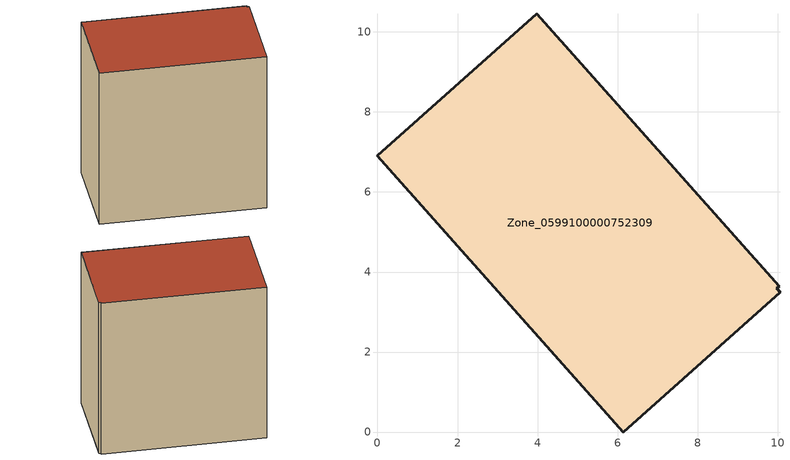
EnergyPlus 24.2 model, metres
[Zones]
Zone_0599100000752309
 floor ground (C_G): 0,6.9 3.98,10.45 10.04,3.65 9.97,3.59 10.06,3.5 6.14,0 z0
 wall outside (C_F): 3.98,10.45 0,6.9 6.14,0 10.06,3.5 9.97,3.59 10.04,3.65 3.98,10.45 z0:9.59
 roof outside (C_R): 0,6.9 6.14,0 10.06,3.5 9.97,3.59 10.04,3.65 3.98,10.45 z9.59
[BUILDING]
Pand.0599100000752309: North Axis=0; Terrain=City; Loads Convergence Tolerance Value=0.04; Temperature Convergence Tolerance Value=0.4; Solar Distribution=FullExterior; Maximum Number of Warmup Days=25; Minimum Number of Warmup Days=1
[Site:Location]
Rotterdam.The.Hague.AP_ZH_NLD Design_Conditions: Latitude=51.96; Longitude=4.45; Time Zone=1; Elevation=-4.5
[SITE:GROUNDTEMPERATURE:BUILDINGSURFACE]
18, 18, 18, 18, 18, 18, 18, 18, 18, 18, 18, 18
[MATERIAL] Thermal Absorptance=0.9; Solar Absorptance=0.7; Visible Absorptance=0.7
Name | Roughness | Thickness | Conductivity | Density | Specific Heat
G.TI.2006-2014 | MediumSmooth | 0.15 | 0.06 | 540 | 1210
F.TI.2006-2014 | Rough | 0.3 | 0.12 | 1920 | 840
R.TI.2006-2014 | MediumRough | 0.2 | 0.08 | 1500 | 1000
[CONSTRUCTION]
C_G: G.TI.2006-2014
C_F: F.TI.2006-2014
C_R: R.TI.2006-2014
[ZONE]
Zone_0599100000752309: Type=1; Multiplier=1; Ceiling Height=Autocalculate; Volume=Autocalculate; Floor Area=autocalculate; Part of Total Floor Area=Yes
[ZONEINFILTRATION:DESIGNFLOWRATE]
Infil_Zone_0599100000752309: Zone or ZoneList or Space or SpaceList=Zone_0599100000752309; Schedule=AlwaysOn; Design Flow Rate Calculation Method=Flow/Area; Flow Rate per Floor Area=0.0015; Constant Term Coefficient=1; Temperature Term Coefficient=0; Velocity Term Coefficient=0; Velocity Squared Term Coefficient=0
[HVACTEMPLATE:ZONE:IDEALLOADSAIRSYSTEM]
Zone_0599100000752309: Maximum Heating Supply Air Temperature=50; Minimum Cooling Supply Air Temperature=13; Maximum Heating Supply Air Humidity Ratio=0.0156; Minimum Cooling Supply Air Humidity Ratio=0.0077; Heating Limit=NoLimit; Cooling Limit=NoLimit; Dehumidification Control Type=ConstantSensibleHeatRatio; Cooling Sensible Heat Ratio=0.7; Dehumidification Setpoint=60; Humidification Control Type=None; Humidification Setpoint=30; Outdoor Air Method=None; Outdoor Air Flow Rate per Person=0.00944; Outdoor Air Flow Rate per Zone Floor Area=0; Outdoor Air Flow Rate per Zone=0; Demand Controlled Ventilation Type=None; Outdoor Air Economizer Type=NoEconomizer; Heat Recovery Type=None; Sensible Heat Recovery Effectiveness=0.7; Latent Heat Recovery Effectiveness=0.65
[ZONECONTROL:THERMOSTAT]
ThermostatControl_Zone_0599100000752309: Zone or ZoneList=Zone_0599100000752309; Control Type Schedule=DualSetpointControlType; Control 1=Thermostat_Zone_0599100000752309; Temperature Difference Between Cutout And Setpoint=0
[THERMOSTATSETPOINT:DUALSETPOINT]
Thermostat_Zone_0599100000752309: Heating Setpoint Temperature Schedule=HeatingSetpoint_Zone_0599100000752309; Cooling Setpoint Temperature Schedule=CoolingSetpoint_Zone_0599100000752309
[SCHEDULE:COMPACT]
HeatingSetpoint_Zone_0599100000752309: Through: 12/31, For: AllDays, Until: 24:00, 21
CoolingSetpoint_Zone_0599100000752309: Through: 12/31, For: AllDays, Until: 24:00, 24
DualSetpointControlType: Through: 12/31, For: AllDays, Until: 24:00, 4
AlwaysOn: Through: 12/31, For: AllDays, Until: 24:00, 1
